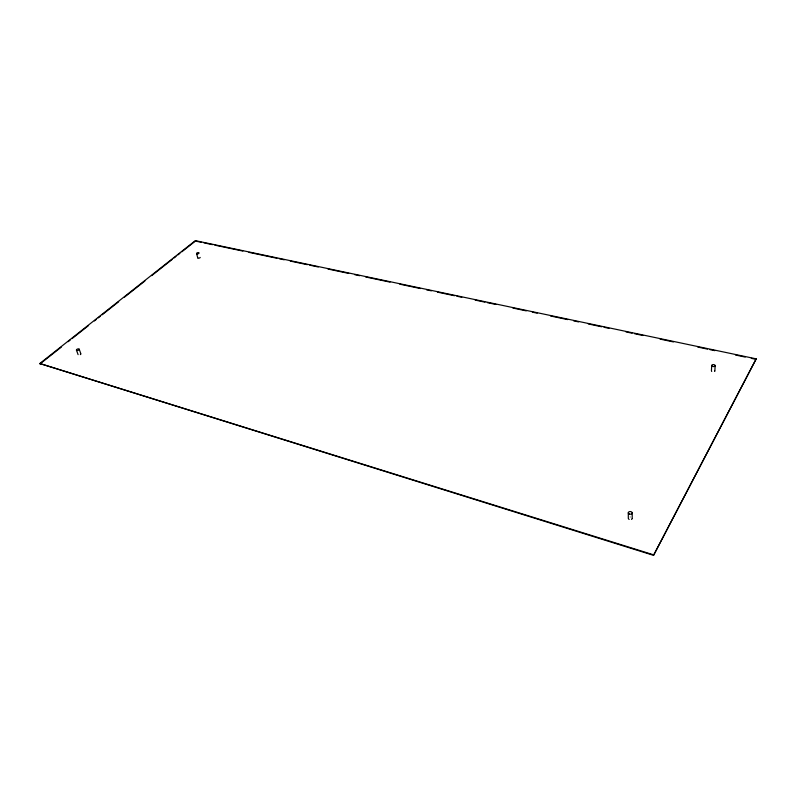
<?xml version="1.0" encoding="UTF-8"?>
<svg xmlns="http://www.w3.org/2000/svg" width="796" height="796" viewBox="0 0 796 796"><rect width="100%" height="100%" fill="white"/><g stroke="black" fill="none" stroke-linecap="round" stroke-linejoin="round"><path stroke-width="0.6" stroke-dasharray="3.98 2.98" d="M629.865 516.982A1.95 1.353 3.5 0 1 630.82 517.042"/><path stroke-width="1.19" d="M653.546 555.359L756.2 358.857L195.309 240.641L39.8 363.513L653.546 555.359L756.2 358.857M711.425 370.707L711.704 365.483M714.858 370.876L715.146 365.643A1.721 0.995 2.8 0 0 712.709 364.638A1.721 0.995 2.8 0 0 712.42 366.349A1.721 0.995 2.8 0 0 715.136 365.712M39.979 363.961L61.352 347.066M68.148 341.693L70.098 340.151M72.038 338.618L88.555 325.554M94.386 320.947L96.326 319.415M98.266 317.873L100.216 316.34M102.157 314.808L118.674 301.744M124.504 297.137L144.902 281.008M151.708 275.635L172.105 259.496M174.045 257.964L175.996 256.431M177.936 254.889L179.876 253.357M181.826 251.815L195.428 241.069L201.507 242.352M203.935 242.86L212.452 244.661M214.88 245.168L242.86 251.078M248.939 252.362L276.918 258.262M279.346 258.77L284.212 259.804M290.301 261.088L307.326 264.68M309.763 265.187L318.271 266.988M328.002 269.038L348.678 273.406M354.767 274.69L359.633 275.715M365.712 276.998L390.04 282.132M399.771 284.182L420.447 288.55M426.527 289.834L431.392 290.858M437.472 292.142L454.506 295.734M456.934 296.241L461.799 297.276M475.182 300.092L484.913 302.152M487.341 302.659L495.858 304.46M512.893 308.052L526.265 310.878M532.355 312.161L537.22 313.186M550.593 316.012L567.628 319.604M573.707 320.887L578.573 321.912M588.304 323.962L601.686 326.788M604.114 327.305L608.98 328.33M626.004 331.922L632.094 333.206M634.521 333.713L643.039 335.514M660.063 339.106L673.446 341.932M697.774 347.066L707.505 349.116M709.933 349.633L714.798 350.658M735.484 355.016L745.205 357.076M751.295 358.359L756.16 359.384M39.8 363.513L653.546 554.812M76.446 350.131L78.108 354.648M79.202 349.235A1.453 0.736 -18.4 0 1 77.321 350.519A1.453 0.736 -18.4 0 1 76.943 349.305A1.453 0.736 -18.4 0 1 79.202 349.235L80.854 353.752M196.572 253.526L197.736 257.844M628.293 512.823L628.313 518.246A1.95 1.353 3.5 0 0 628.392 518.624M632.203 512.962L632.203 518.395M80.794 354.14A1.443 0.736 -18.4 0 1 80.336 354.608M200.194 257.426A1.274 0.607 -13.9 0 1 198.841 258.193A1.274 0.607 -13.9 0 1 197.736 257.755M632.074 518.863A1.95 1.353 3.5 0 1 631.517 519.39M629.188 519.41A1.95 1.353 3.5 0 1 628.78 519.141M714.808 371.085A1.721 0.995 2.9 0 1 714.629 371.344M711.743 371.324A1.721 0.995 2.9 0 1 711.564 371.125M197.299 253.894A1.274 0.607 -13.9 0 0 199.05 252.929A1.274 0.607 -13.9 0 0 197.08 252.869A1.274 0.607 -13.9 0 0 197.299 253.894M629.138 513.967A1.95 1.343 3.3 0 0 632.193 513.062A1.95 1.343 3.3 0 0 629.407 511.649A1.95 1.343 3.3 0 0 629.138 513.967"/></g></svg>
